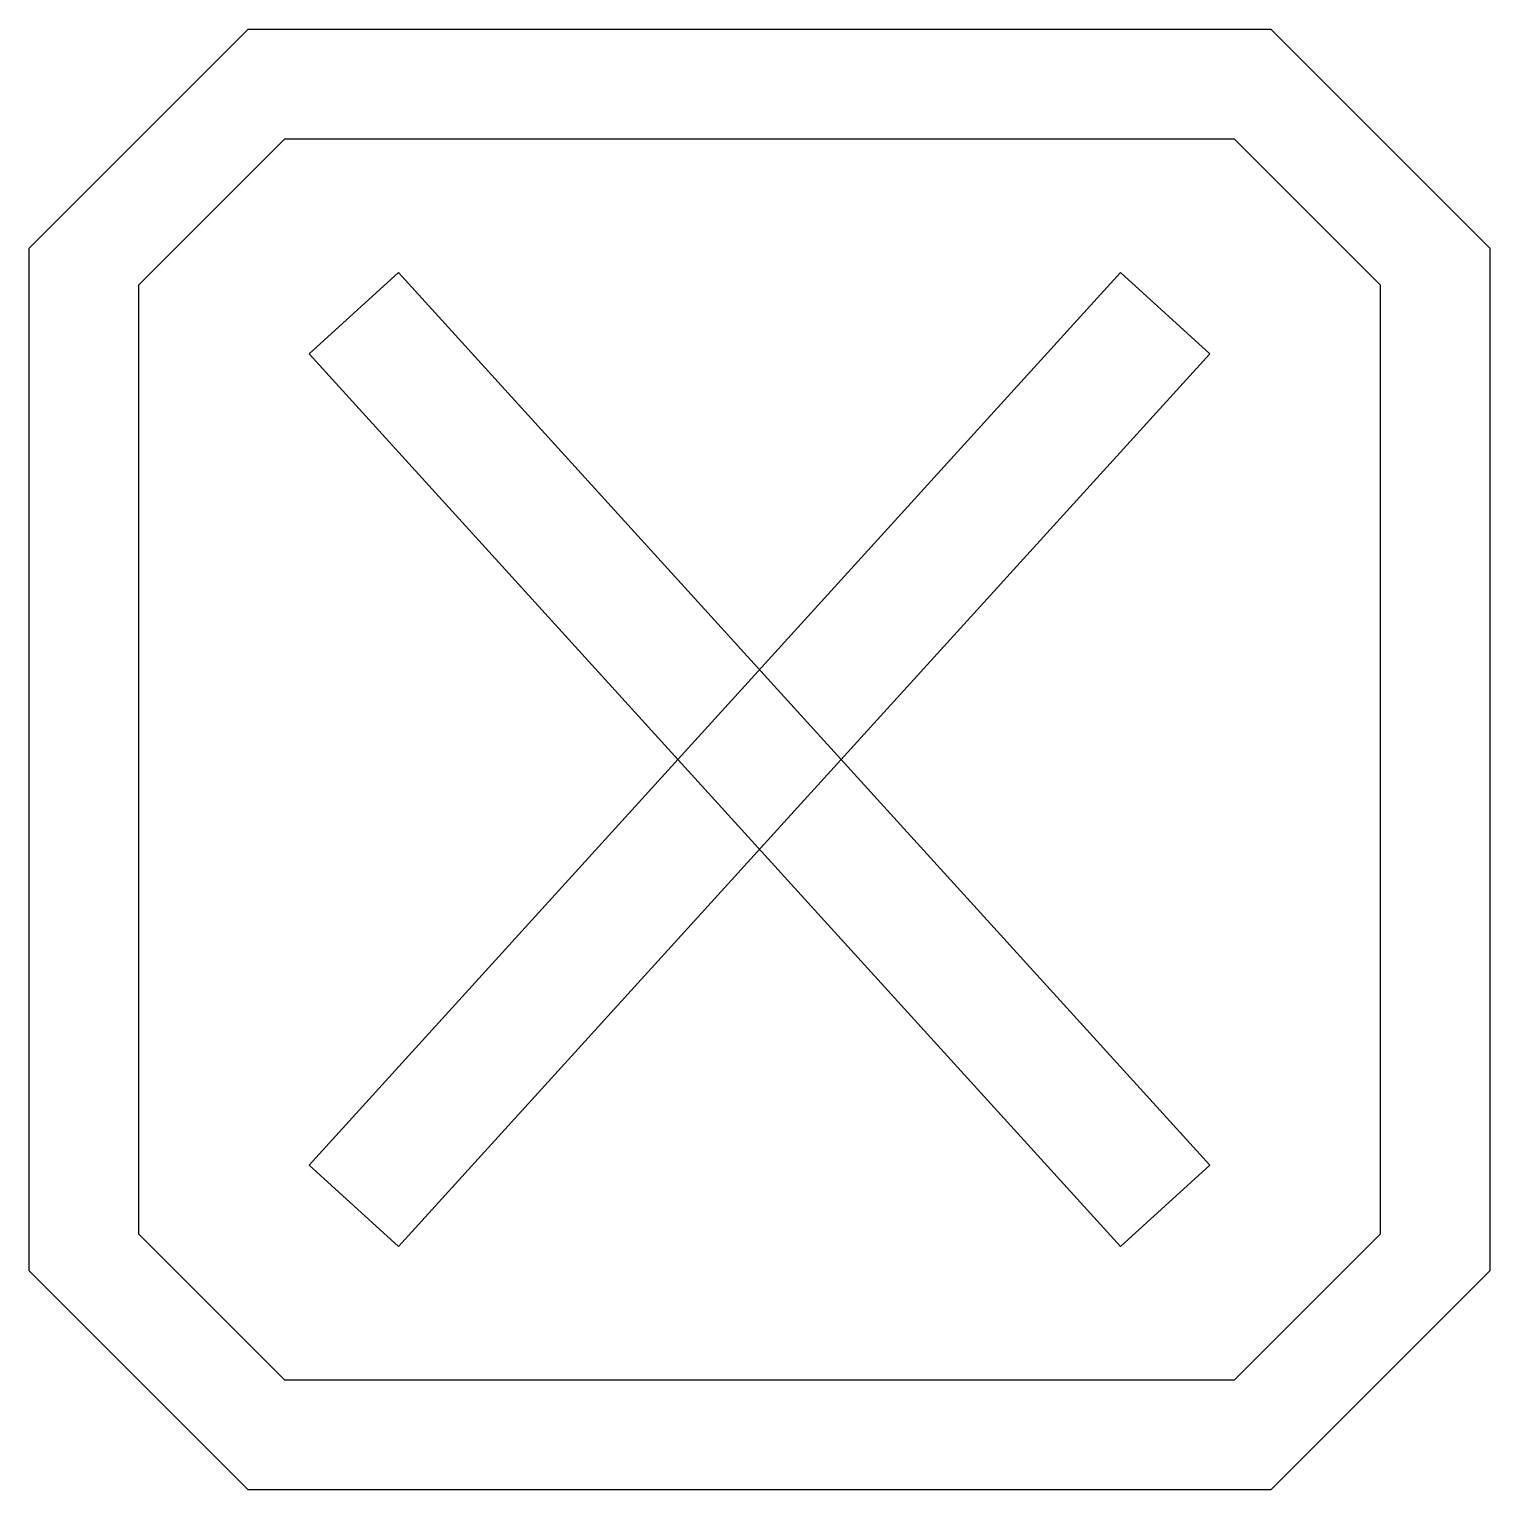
# Model space of a CAD drawing. Header units: millimetres. Extents: x 0.9 to 8.1, y 0.9 to 8.1.
import ezdxf

# ---------------------------------------------------------------- set-up
doc = ezdxf.new("R2010")
doc.units = ezdxf.units.MM
doc.layers.get('0').update_dxf_attribs({"linetype": 'CONTINUOUS'})

msp = doc.modelspace()

# ---------------------------------------------------------------- linework, layer by layer
for points in [[(1.98, 8.1), (7.02, 8.1), (8.1, 7.02), (8.1, 1.98), (7.02, 0.9), (1.98, 0.9), (0.9, 1.98), (0.9, 7.02)], [(2.16, 7.56), (6.84, 7.56), (7.56, 6.84), (7.56, 2.16), (6.84, 1.44), (2.16, 1.44), (1.44, 2.16), (1.44, 6.84)], [(2.28, 6.5), (2.72, 6.9), (6.72, 2.5), (6.28, 2.1)], [(2.28, 2.5), (2.72, 2.1), (6.72, 6.5), (6.28, 6.9)]]:
    msp.add_lwpolyline(points, close=True)

doc.saveas('drawing.dxf')
